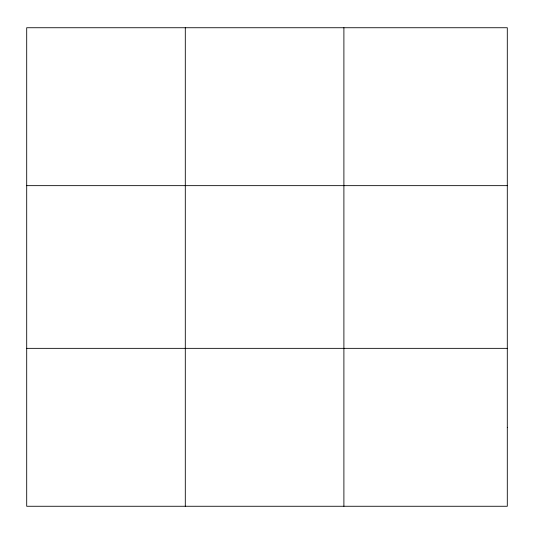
<?xml version="1.0" encoding="UTF-8"?>
<svg xmlns="http://www.w3.org/2000/svg" width="534" height="534" viewBox="0 0 534 534"><rect width="100%" height="100%" fill="white"/><g stroke="black" fill="none" stroke-linecap="round" stroke-linejoin="round"><path stroke-width="0.8" d="M185.298 506.265L185.298 27.735M343.896 506.265L343.896 27.735M26.7 185.652L507.3 185.652M26.7 348.348L507.3 348.348M507.3 427.307L507.3 506.265L26.7 506.265L26.7 27.735L507.3 27.735L507.3 427.307"/></g></svg>
